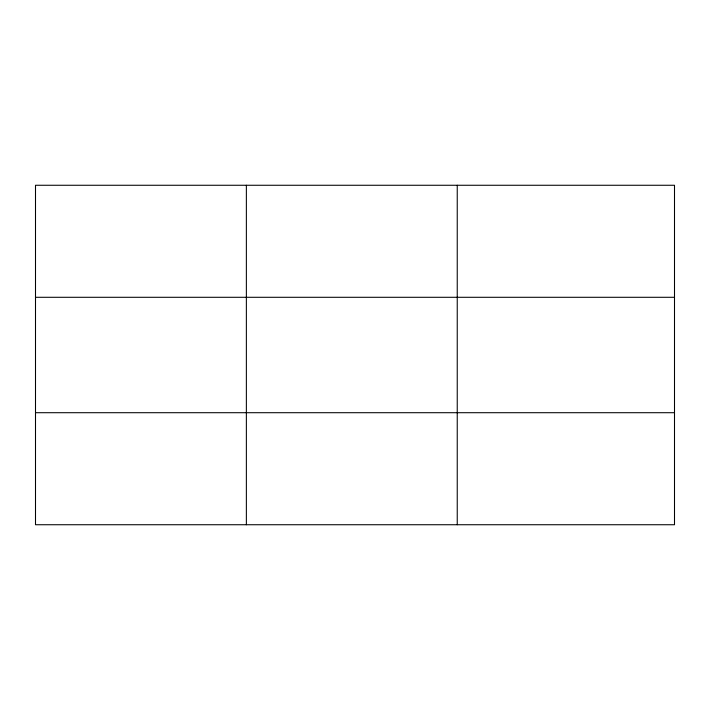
<?xml version="1.0" encoding="UTF-8"?>
<svg xmlns="http://www.w3.org/2000/svg" width="710" height="710" viewBox="0 0 710 710"><rect width="100%" height="100%" fill="white"/><g stroke="black" fill="none" stroke-linecap="round" stroke-linejoin="round"><path stroke-width="1.06" d="M246.37 524.734L246.37 185.266M457.24 524.734L457.24 185.266M674.5 297.295L674.5 185.266L35.5 185.266L35.5 524.734L674.5 524.734L674.5 297.295L35.5 297.295M35.5 412.705L674.5 412.705"/></g></svg>
